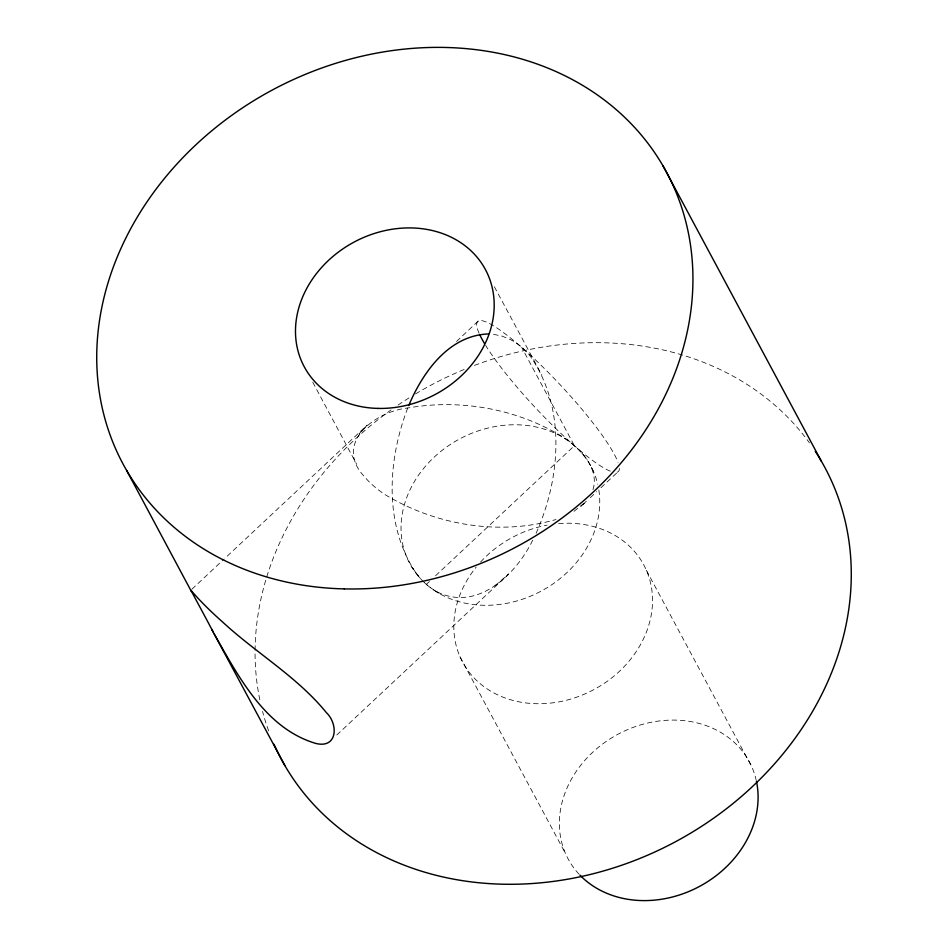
<?xml version="1.0" encoding="UTF-8"?>
<svg xmlns="http://www.w3.org/2000/svg" width="948" height="948" viewBox="0 0 948 948"><rect width="100%" height="100%" fill="white"/><g stroke="black" fill="none" stroke-linecap="round" stroke-linejoin="round"><path stroke-width="0.71" stroke-dasharray="4.74 3.56" d="M592.95 489.678C597.05 477.354 591.41 464.141 583.34 454.767A73.446 35.076 21.9 0 0 574.429 445.726A73.446 35.076 21.9 0 0 563.171 437.17C517.466 408.861 460.61 398.693 407.723 407.996C375.135 411.456 332.831 443.297 364.66 476.891A73.399 35.052 21.9 0 0 384.829 494.489C435.037 524.919 499.075 536.047 555.978 519.528M407.723 407.996C387.424 460.87 383.573 525.832 416.824 574.18A73.446 52.14 78.7 0 0 420.45 578.517M536.106 533.274C560.541 478.42 566.11 408.92 531.176 357.479A73.446 52.14 78.7 0 0 521.649 347.288A73.446 52.14 78.7 0 0 511.008 339.882L502.144 336.137L493.114 334.241M532.681 540.206C516.198 574.441 477.14 612.159 436.992 591.777A73.446 52.14 78.7 0 1 426.351 584.359A73.446 52.14 78.7 0 1 424.325 582.51M586.302 501.196L583.127 504.49M358.984 433.983L367.231 425.083L225.257 557.981M574.085 511.304L583.518 503.601M456.533 341.434L478.112 321.182M191.911 589.194L224.178 558.988M426.351 584.359L429.444 581.468M435.606 575.697L574.429 445.726L521.649 347.3M336.824 734.996L508.721 574.014L494.856 585.828M580.769 506.564L586.077 501.611M590.331 497.641L596.707 491.692M600.949 487.722L617.954 471.843M434.824 590.545L439.659 593.721M418.601 576.396L411.87 567.058M581.776 452.954L587.381 460.171M494.346 286.711L541.853 375.1M646.406 570.317L751.965 767.181M459.934 656.632L565.494 853.508M312.757 382.21L356.709 464.378M591.291 467.281L593.626 471.879M579.038 874.175A102.811 86.327 -28.2 0 1 618.12 734.167A102.811 86.327 -28.2 0 1 756.077 779.635M558.656 523.58A102.811 86.327 -28.2 0 1 649.072 624.246A102.811 86.327 -28.2 0 1 507.773 698.889A102.811 86.327 -28.2 0 1 476.169 567.153M480.506 562.117A102.811 86.327 -28.2 0 1 547.103 525.121M268.651 730.884A308.432 258.97 -28.2 0 1 262.56 711.415M259.847 699.885A308.432 258.97 -28.2 0 1 391.026 409.963M398.065 405.057A308.432 258.97 -28.2 0 1 410.425 397.022M415.473 393.941A308.432 258.97 -28.2 0 1 466.226 368.618M474.427 365.407A308.432 258.97 -28.2 0 1 809.474 442.929M598.828 489.938A102.811 86.327 -28.2 0 1 464.899 603.129A102.811 86.327 -28.2 0 1 436.08 455.407A102.811 86.327 -28.2 0 1 597.738 484.31M619.376 468.395A102.811 16.886 46.9 0 1 616.129 472.424M610.299 471.168A102.811 16.886 46.9 0 1 547.897 420.711A102.811 16.886 46.9 0 1 485.637 345.392M479.048 333.175A102.811 16.886 46.9 0 1 531.982 356.614A102.811 16.886 46.9 0 1 618.013 462.328"/><path stroke-width="1.42" d="M408.718 405.554C422.891 372.09 448.866 335.284 488.576 333.945M214.189 633.987C238.73 676.884 265.274 728.431 315.838 743.445C337.784 748.861 338.341 724.011 326.456 712.718C297.21 676.682 256.043 653.054 222.282 621.71C211.191 611.898 200.549 601.553 190.927 590.284C197.694 603.141 206.202 618.523 213.158 632.055M663.067 165.995L821.406 461.297M211.641 629.211L284.933 765.652M126.594 470.362L191.342 591.374M756.397 781.057A102.811 86.327 -28.2 0 1 699.257 886.558A102.811 86.327 -28.2 0 1 579.939 875.123M815.28 451.355A308.432 258.97 -28.2 0 1 676.789 841.042A308.432 258.97 -28.2 0 1 274.031 744.251M484.392 343.342A102.811 16.886 46.9 0 1 479.652 334.502M344.29 588.898A308.432 258.97 -28.2 0 0 674.526 188.688A308.432 258.97 -28.2 0 0 165.675 176.944A308.432 258.97 -28.2 0 0 344.29 588.898M377.979 408.41A102.811 86.327 -28.2 0 0 488.066 275.015A102.811 86.327 -28.2 0 0 318.445 271.104A102.811 86.327 -28.2 0 0 377.979 408.41"/></g></svg>
